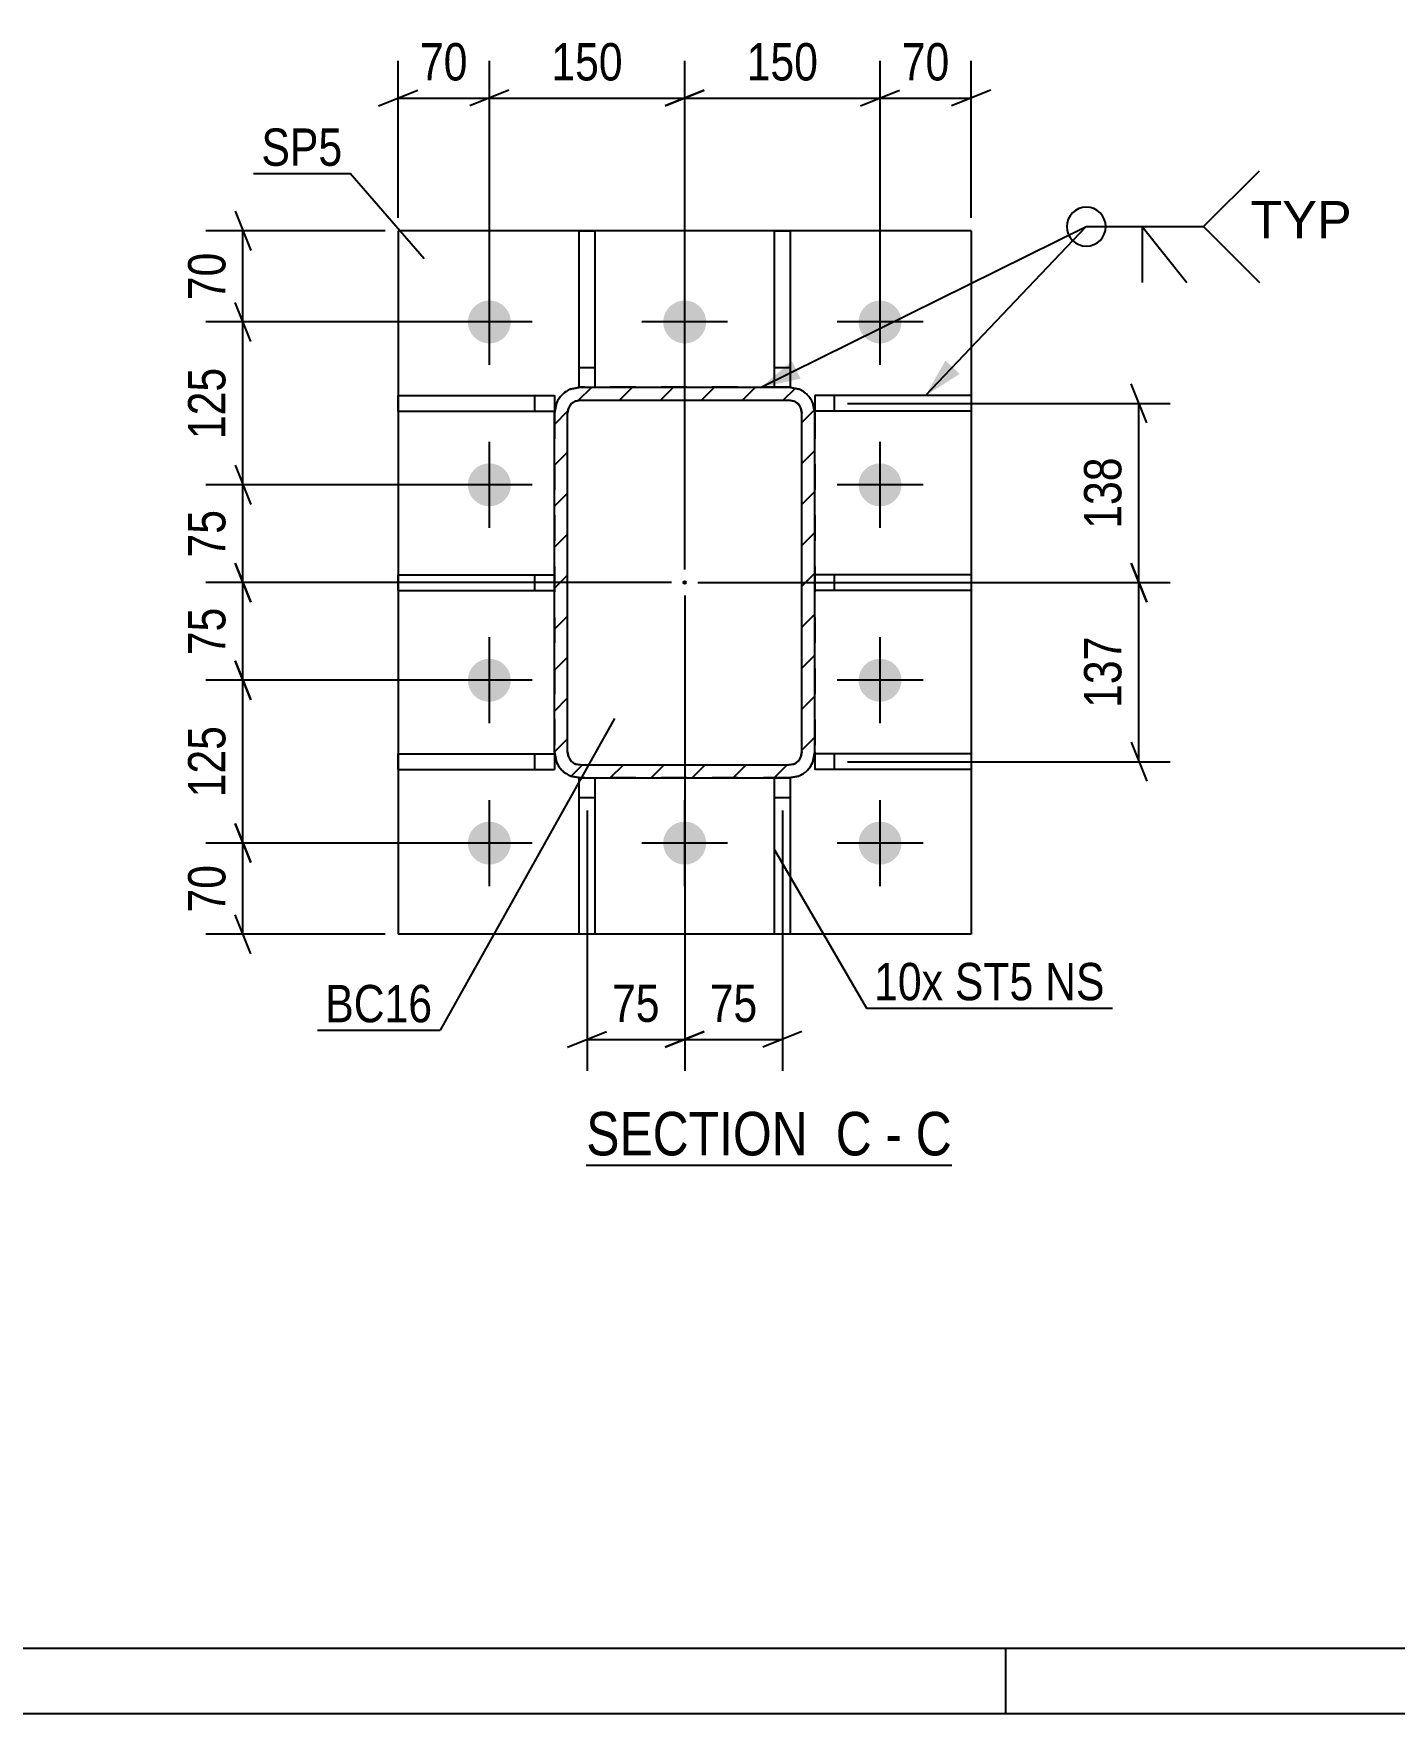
# Model space of a CAD drawing. Header units: millimetres. Extents: x 0 to 841, y 0 to 594.
# Drawn here: x 136.3 to 240.8, y 0 to 128.9 of the extents above; entities that cross this region are included whole.
import ezdxf

# ---------------------------------------------------------------- set-up
doc = ezdxf.new("R2010")
doc.units = ezdxf.units.MM
doc.linetypes.add('DXK_LINE_DOT2', pattern=[3.9198, 1.9599, -1.9599])
doc.linetypes.add('DXK_LINE_DOT3', pattern=[5.9187, 2.979, -0.9799, 0.9799, -0.9799])
doc.styles.add('Arial', font='arial.ttf', dxfattribs={"height": 0.2})
doc.styles.add('Arial Narrow', font='ARIALN.TTF', dxfattribs={"height": 0.2})

# ---------------------------------------------------------------- blocks, each defined once
blk = doc.blocks.new('Unknown-284869603-1134')
at = {"color": 5, "linetype": 'Continuous'}
for p, q in [((5, 5), (836, 5)), ((211, 0), (211, 5)), ((0, 0), (841, 0))]:
    blk.add_line(p, q, dxfattribs=at)
blk = doc.blocks.new('Unknown-284869603-13 - 11079')
at = {"color": 6, "linetype": 'Continuous'}
blk.add_line((178.77, 42.08), (206.84, 42.08), dxfattribs=at)
at = {"color": 0, "linetype": 'Continuous'}
for points in [[(196.88, 42.83), (196.88, 46.33), (178.77, 46.33), (178.77, 42.83)], [(200.69, 42.83), (200.69, 46.33), (197.93, 46.33), (197.93, 42.83)], [(203.02, 42.83), (203.02, 46.33), (201.74, 46.33), (201.74, 42.83)], [(206.84, 42.83), (206.84, 46.33), (204.07, 46.33), (204.07, 42.83)]]:
    blk.add_wipeout(points, dxfattribs=at)
at = {"color": 7, "linetype": 'Continuous', "style": 'Arial Narrow'}
for s, p in [('SECTION ', (178.77, 42.83)), ('C', (197.93, 42.83)), ('C', (204.07, 42.83)), ('-', (201.74, 42.83))]:
    blk.add_text(s, height=3.34, dxfattribs=at).set_placement(p)
blk = doc.blocks.new('Part-284869603-11124 - 11079')
at = {"color": 2, "linetype": 'Continuous'}
for p, q in [((193.23, 59.8), (193.23, 71.8)), ((194.33, 71.8), (194.43, 71.8)), ((194.43, 71.8), (194.43, 59.8)), ((194.43, 59.8), (193.23, 59.8))]:
    blk.add_line(p, q, dxfattribs=at)
at = {"color": 7, "linetype": 'DXK_LINE_DOT2'}
for p, q in [((194.43, 71.8), (193.23, 71.8)), ((193.23, 70.3), (194.43, 70.3))]:
    blk.add_line(p, q, dxfattribs=at)
blk = doc.blocks.new('Part-284869603-11129 - 11079')
at = {"color": 2, "linetype": 'Continuous'}
for p, q in [((164.33, 99.95), (164.33, 101.15)), ((164.33, 101.15), (176.33, 101.15)), ((176.33, 101.15), (176.33, 99.95)), ((164.33, 99.95), (176.33, 99.95))]:
    blk.add_line(p, q, dxfattribs=at)
at = {"color": 7, "linetype": 'DXK_LINE_DOT2'}
blk.add_line((174.83, 99.95), (174.83, 101.15), dxfattribs=at)
blk = doc.blocks.new('Part-284869603-11097 - 11079')
at = {"linetype": 'Continuous'}
h = blk.add_hatch(dxfattribs=at)
h.set_pattern_fill('', scale=0.7, style=0, pattern_type=0)
h.set_pattern_definition([(45, (176.3312, 73.7985), (-1.57154, 1.57154), [])])
h.paths.add_polyline_path([(176.33, 99.8), (176.33, 73.8), (176.48, 73.03), (176.92, 72.38), (177.57, 71.95), (178.33, 71.8), (194.33, 71.8), (195.1, 71.95), (195.75, 72.38), (196.18, 73.03), (196.33, 73.8), (196.33, 99.8), (196.18, 100.56), (195.75, 101.21), (195.1, 101.65), (194.33, 101.8), (178.33, 101.8), (177.57, 101.65), (176.92, 101.21), (176.48, 100.56)])
h.paths.add_polyline_path([(177.62, 100.51), (177.95, 100.72), (178.33, 100.8), (194.33, 100.8), (194.71, 100.72), (195.04, 100.51), (195.26, 100.18), (195.33, 99.8), (195.33, 73.8), (195.26, 73.42), (195.04, 73.09), (194.71, 72.87), (194.33, 72.8), (178.33, 72.8), (177.95, 72.87), (177.62, 73.09), (177.41, 73.42), (177.33, 73.8), (177.33, 99.8), (177.41, 100.18)])
blk.add_hatch(color=246, dxfattribs=at).paths.add_polyline_path([(186.33, 86.7, -1), (186.33, 86.9, -1)])
at = {"color": 7, "linetype": 'DXK_LINE_DOT2'}
for p, q in [((177.57, 101.65), (178.33, 101.8)), ((178.33, 100.8), (177.95, 100.72)), ((194.33, 101.8), (178.33, 101.8)), ((178.33, 100.8), (194.33, 100.8)), ((194.33, 101.8), (195.1, 101.65)), ((194.71, 100.72), (194.33, 100.8)), ((176.33, 99.8), (176.48, 100.56)), ((176.33, 99.8), (176.33, 73.8)), ((177.41, 100.18), (177.33, 99.8)), ((177.33, 73.8), (177.33, 99.8)), ((195.33, 99.8), (195.26, 100.18)), ((195.33, 73.8), (195.33, 99.8)), ((196.18, 100.56), (196.33, 99.8)), ((196.33, 99.8), (196.33, 73.8)), ((176.48, 73.03), (176.33, 73.8)), ((177.33, 73.8), (177.41, 73.42)), ((195.26, 73.42), (195.33, 73.8)), ((196.33, 73.8), (196.18, 73.03)), ((177.95, 72.87), (178.33, 72.8)), ((178.33, 72.8), (194.33, 72.8)), ((194.33, 72.8), (194.71, 72.87)), ((178.33, 71.8), (177.57, 71.95)), ((194.33, 71.8), (178.33, 71.8)), ((195.1, 71.95), (194.33, 71.8))]:
    blk.add_line(p, q, dxfattribs=at)
at = {"color": 2, "linetype": 'Continuous'}
for p, q in [((178.33, 101.8), (177.57, 101.65)), ((177.95, 100.72), (178.33, 100.8)), ((178.33, 101.8), (194.33, 101.8)), ((178.33, 100.8), (194.33, 100.8)), ((195.1, 101.65), (194.33, 101.8)), ((194.33, 100.8), (194.71, 100.72)), ((176.48, 100.56), (176.33, 99.8)), ((176.33, 73.8), (176.33, 99.8)), ((177.33, 99.8), (177.41, 100.18)), ((177.33, 73.8), (177.33, 99.8)), ((195.26, 100.18), (195.33, 99.8)), ((195.33, 73.8), (195.33, 99.8)), ((196.33, 99.8), (196.18, 100.56)), ((196.33, 73.8), (196.33, 99.8)), ((176.33, 73.8), (176.48, 73.03)), ((177.41, 73.42), (177.33, 73.8)), ((195.33, 73.8), (195.26, 73.42)), ((196.18, 73.03), (196.33, 73.8)), ((178.33, 72.8), (177.95, 72.87)), ((178.33, 72.8), (194.33, 72.8)), ((194.71, 72.87), (194.33, 72.8)), ((177.57, 71.95), (178.33, 71.8)), ((178.33, 71.8), (194.33, 71.8)), ((194.33, 71.8), (195.1, 71.95))]:
    blk.add_line(p, q, dxfattribs=at)
at = {"color": 7, "linetype": 'DXK_LINE_DOT3'}
blk.add_line((186.33, 86.8), (186.33, 86.8), dxfattribs=at)
at = {"color": 246, "linetype": 'DXK_LINE_DOT2'}
blk.add_line((186.33, 86.8), (186.33, 86.8), dxfattribs=at)
at = {"color": 246, "linetype": 'Continuous'}
blk.add_circle((186.33, 86.8), 0.1, dxfattribs=at)
at = {"color": 7, "linetype": 'DXK_LINE_DOT2'}
for centre, radius, start, end in [((178.33, 99.8), 2, 112.5, 157.5), ((178.33, 99.8), 1, 112.5, 157.5), ((194.33, 99.8), 1, 22.5, 67.5), ((194.33, 99.8), 2, 22.5, 67.5), ((178.33, 73.8), 2, 202.5, 247.5), ((178.33, 73.8), 1, 202.5, 247.5), ((194.33, 73.8), 1, 292.5, 337.5), ((194.33, 73.8), 2, 292.5, 337.5)]:
    blk.add_arc(centre, radius, start, end, dxfattribs=at)
at = {"color": 2, "linetype": 'Continuous'}
for centre, radius, start, end in [((178.33, 99.8), 2, 112.5, 157.5), ((178.33, 99.8), 1, 112.5, 157.5), ((194.33, 99.8), 1, 22.5, 67.5), ((194.33, 99.8), 2, 22.5, 67.5), ((178.33, 73.8), 2, 202.5, 247.5), ((178.33, 73.8), 1, 202.5, 247.5), ((194.33, 73.8), 1, 292.5, 337.5), ((194.33, 73.8), 2, 292.5, 337.5)]:
    blk.add_arc(centre, radius, start, end, dxfattribs=at)
blk = doc.blocks.new('Part-284869603-11125 - 11079')
at = {"color": 2, "linetype": 'Continuous'}
for p, q in [((178.23, 71.8), (178.33, 71.8)), ((178.23, 59.8), (178.23, 71.8)), ((179.43, 71.8), (179.43, 59.8)), ((179.43, 59.8), (178.23, 59.8))]:
    blk.add_line(p, q, dxfattribs=at)
at = {"color": 7, "linetype": 'DXK_LINE_DOT2'}
for p, q in [((178.23, 71.8), (179.43, 71.8)), ((178.23, 70.3), (179.43, 70.3))]:
    blk.add_line(p, q, dxfattribs=at)
blk = doc.blocks.new('Part-284869603-11101 - 11079')
at = {"color": 2, "linetype": 'Continuous'}
for p, q in [((164.33, 113.8), (164.33, 59.8)), ((208.33, 113.8), (164.33, 113.8)), ((208.33, 113.8), (208.33, 59.8)), ((208.33, 59.8), (164.33, 59.8))]:
    blk.add_line(p, q, dxfattribs=at)
blk = doc.blocks.new('Part-284869603-11126 - 11079')
at = {"color": 2, "linetype": 'Continuous'}
for p, q in [((193.23, 101.8), (193.23, 113.8)), ((193.23, 113.8), (194.43, 113.8)), ((194.43, 113.8), (194.43, 101.8)), ((194.43, 101.8), (194.33, 101.8))]:
    blk.add_line(p, q, dxfattribs=at)
at = {"color": 7, "linetype": 'DXK_LINE_DOT2'}
for p, q in [((193.23, 103.3), (194.43, 103.3)), ((194.33, 101.8), (193.23, 101.8))]:
    blk.add_line(p, q, dxfattribs=at)
blk = doc.blocks.new('Part-284869603-11127 - 11079')
at = {"color": 2, "linetype": 'Continuous'}
for p, q in [((178.23, 101.8), (178.23, 113.8)), ((178.23, 113.8), (179.43, 113.8)), ((179.43, 113.8), (179.43, 101.8)), ((178.23, 101.8), (178.33, 101.8))]:
    blk.add_line(p, q, dxfattribs=at)
at = {"color": 7, "linetype": 'DXK_LINE_DOT2'}
for p, q in [((178.23, 103.3), (179.43, 103.3)), ((178.33, 101.8), (179.43, 101.8))]:
    blk.add_line(p, q, dxfattribs=at)
blk = doc.blocks.new('Part-284869603-11128 - 11079')
at = {"color": 2, "linetype": 'Continuous'}
for p, q in [((164.33, 86.2), (164.33, 87.4)), ((164.33, 87.4), (176.33, 87.4)), ((164.33, 86.2), (176.33, 86.2))]:
    blk.add_line(p, q, dxfattribs=at)
at = {"color": 7, "linetype": 'DXK_LINE_DOT2'}
for p, q in [((174.83, 86.2), (174.83, 87.4)), ((176.33, 87.4), (176.33, 86.2))]:
    blk.add_line(p, q, dxfattribs=at)
blk = doc.blocks.new('Part-284869603-11130 - 11079')
at = {"color": 2, "linetype": 'Continuous'}
for p, q in [((164.33, 72.45), (164.33, 73.65)), ((164.33, 73.65), (176.33, 73.65)), ((176.33, 73.65), (176.33, 72.45)), ((164.33, 72.45), (176.33, 72.45))]:
    blk.add_line(p, q, dxfattribs=at)
at = {"color": 7, "linetype": 'DXK_LINE_DOT2'}
blk.add_line((174.83, 72.45), (174.83, 73.65), dxfattribs=at)
blk = doc.blocks.new('Part-284869603-11131 - 11079')
at = {"color": 2, "linetype": 'Continuous'}
for p, q in [((208.33, 87.4), (196.33, 87.4)), ((208.33, 87.4), (208.33, 86.2)), ((208.33, 86.2), (196.33, 86.2))]:
    blk.add_line(p, q, dxfattribs=at)
at = {"color": 7, "linetype": 'DXK_LINE_DOT2'}
for p, q in [((196.33, 87.4), (196.33, 86.2)), ((197.83, 86.2), (197.83, 87.4))]:
    blk.add_line(p, q, dxfattribs=at)
blk = doc.blocks.new('Part-284869603-11132 - 11079')
at = {"color": 2, "linetype": 'Continuous'}
for p, q in [((208.33, 101.15), (196.33, 101.15)), ((196.33, 101.15), (196.33, 99.95)), ((208.33, 101.15), (208.33, 99.95)), ((208.33, 99.95), (196.33, 99.95))]:
    blk.add_line(p, q, dxfattribs=at)
at = {"color": 7, "linetype": 'DXK_LINE_DOT2'}
blk.add_line((197.83, 99.95), (197.83, 101.15), dxfattribs=at)
blk = doc.blocks.new('Part-284869603-11133 - 11079')
at = {"color": 2, "linetype": 'Continuous'}
for p, q in [((208.33, 73.65), (196.33, 73.65)), ((196.33, 73.65), (196.33, 72.45)), ((208.33, 73.65), (208.33, 72.45)), ((208.33, 72.45), (196.33, 72.45))]:
    blk.add_line(p, q, dxfattribs=at)
at = {"color": 7, "linetype": 'DXK_LINE_DOT2'}
blk.add_line((197.83, 72.45), (197.83, 73.65), dxfattribs=at)
blk = doc.blocks.new('Bolt-284869603-11153 - 11079')
at = {"linetype": 'Continuous'}
for points in [[(169.68, 106.8, -1), (172.98, 106.8, -1)], [(184.68, 106.8, -1), (187.98, 106.8, -1)], [(199.68, 106.8, -1), (202.98, 106.8, -1)], [(169.68, 94.3, -1), (172.98, 94.3, -1)], [(199.68, 94.3, -1), (202.98, 94.3, -1)], [(169.68, 79.3, -1), (172.98, 79.3, -1)], [(199.68, 79.3, -1), (202.98, 79.3, -1)], [(169.68, 66.8, -1), (172.98, 66.8, -1)], [(184.68, 66.8, -1), (187.98, 66.8, -1)], [(199.68, 66.8, -1), (202.98, 66.8, -1)]]:
    blk.add_hatch(color=1, dxfattribs=at).paths.add_polyline_path(points)
at = {"color": 1, "linetype": 'Continuous'}
for p, q in [((171.33, 103.5), (171.33, 110.1)), ((186.33, 103.5), (186.33, 110.1)), ((201.33, 103.5), (201.33, 110.1)), ((174.63, 106.8), (168.03, 106.8)), ((189.63, 106.8), (183.03, 106.8)), ((204.63, 106.8), (198.03, 106.8)), ((171.33, 91), (171.33, 97.6)), ((201.33, 91), (201.33, 97.6)), ((174.63, 94.3), (168.03, 94.3)), ((204.63, 94.3), (198.03, 94.3)), ((171.33, 76), (171.33, 82.6)), ((201.33, 76), (201.33, 82.6)), ((174.63, 79.3), (168.03, 79.3)), ((204.63, 79.3), (198.03, 79.3)), ((171.33, 63.5), (171.33, 70.1)), ((186.33, 63.5), (186.33, 70.1)), ((201.33, 63.5), (201.33, 70.1)), ((174.63, 66.8), (168.03, 66.8)), ((189.63, 66.8), (183.03, 66.8)), ((204.63, 66.8), (198.03, 66.8))]:
    blk.add_line(p, q, dxfattribs=at)
blk = doc.blocks.new('StraightDimension-284869603-18349 - 11079')
at = {"color": 7, "linetype": 'Continuous'}
for p, q in [((151.81, 115.3), (153.01, 112.3)), ((163.33, 113.8), (149.56, 113.8)), ((152.41, 106.8), (152.41, 113.8)), ((153.01, 105.3), (151.81, 108.3)), ((170.33, 106.8), (149.56, 106.8))]:
    blk.add_line(p, q, dxfattribs=at)
at = {"color": 0}
blk.add_wipeout([(151.66, 112.73), (147.46, 112.73), (147.46, 107.87), (151.66, 107.87)], dxfattribs=at)
at = {"color": 3, "style": 'Arial Narrow'}
blk.add_text('70', height=2.863, rotation=90.0002, dxfattribs=at).set_placement((151.06, 108.47))
blk = doc.blocks.new('StraightDimension-284869603-18350 - 11079')
at = {"color": 7, "linetype": 'Continuous'}
for p, q in [((153.01, 105.3), (151.81, 108.3)), ((170.33, 106.8), (149.56, 106.8)), ((152.41, 94.3), (152.41, 106.8)), ((151.81, 95.8), (153.01, 92.8)), ((170.33, 94.3), (149.56, 94.3))]:
    blk.add_line(p, q, dxfattribs=at)
at = {"color": 0}
blk.add_wipeout([(151.66, 103.89), (147.46, 103.89), (147.46, 97.21), (151.66, 97.21)], dxfattribs=at)
at = {"color": 3, "style": 'Arial Narrow'}
blk.add_text('125', height=2.863, rotation=90.0002, dxfattribs=at).set_placement((151.06, 97.81))
blk = doc.blocks.new('StraightDimension-284869603-13341 - 11079')
at = {"color": 7, "linetype": 'Continuous'}
for p, q in [((201.33, 107.8), (201.33, 126.84)), ((208.33, 114.8), (208.33, 126.84)), ((199.83, 123.39), (202.83, 124.59)), ((201.33, 123.99), (208.33, 123.99)), ((209.83, 124.59), (206.83, 123.39))]:
    blk.add_line(p, q, dxfattribs=at)
at = {"color": 0}
blk.add_wipeout([(207.26, 124.74), (207.26, 128.94), (202.4, 128.94), (202.4, 124.74)], dxfattribs=at)
at = {"color": 3, "style": 'Arial Narrow'}
blk.add_text('70', height=2.863, dxfattribs=at).set_placement((203, 125.34))
blk = doc.blocks.new('StraightDimension-284869603-13342 - 11079')
at = {"color": 7, "linetype": 'Continuous'}
for p, q in [((186.33, 87.8), (186.33, 126.84)), ((201.33, 107.8), (201.33, 126.84)), ((187.83, 124.59), (184.83, 123.39)), ((186.33, 123.99), (201.33, 123.99)), ((199.83, 123.39), (202.83, 124.59))]:
    blk.add_line(p, q, dxfattribs=at)
at = {"color": 0}
blk.add_wipeout([(197.17, 124.74), (197.17, 128.94), (190.49, 128.94), (190.49, 124.74)], dxfattribs=at)
at = {"color": 3, "style": 'Arial Narrow'}
blk.add_text('150', height=2.863, dxfattribs=at).set_placement((191.09, 125.34))
blk = doc.blocks.new('StraightDimension-284869603-13471 - 11079')
at = {"color": 7, "linetype": 'Continuous'}
for p, q in [((221.81, 99.05), (220.61, 102.05)), ((198.83, 100.55), (223.61, 100.55)), ((221.21, 86.8), (221.21, 100.55)), ((220.61, 88.3), (221.81, 85.3)), ((187.33, 86.8), (223.61, 86.8))]:
    blk.add_line(p, q, dxfattribs=at)
at = {"color": 0}
blk.add_wipeout([(220.46, 97.02), (216.26, 97.02), (216.26, 90.33), (220.46, 90.33)], dxfattribs=at)
at = {"color": 3, "style": 'Arial Narrow'}
blk.add_text('138', height=2.863, rotation=90.0002, dxfattribs=at).set_placement((219.86, 90.93))
blk = doc.blocks.new('StraightDimension-284869603-13343 - 11079')
at = {"color": 7, "linetype": 'Continuous'}
for p, q in [((171.33, 107.8), (171.33, 126.84)), ((186.33, 87.8), (186.33, 126.84)), ((172.83, 124.59), (169.83, 123.39)), ((171.33, 123.99), (186.33, 123.99)), ((184.83, 123.39), (187.83, 124.59))]:
    blk.add_line(p, q, dxfattribs=at)
at = {"color": 0}
blk.add_wipeout([(182.17, 124.74), (182.17, 128.94), (175.49, 128.94), (175.49, 124.74)], dxfattribs=at)
at = {"color": 3, "style": 'Arial Narrow'}
blk.add_text('150', height=2.863, dxfattribs=at).set_placement((176.09, 125.34))
blk = doc.blocks.new('StraightDimension-284869603-13472 - 11079')
at = {"color": 7, "linetype": 'Continuous'}
for p, q in [((221.81, 85.3), (220.61, 88.3)), ((187.33, 86.8), (223.61, 86.8)), ((221.21, 73.05), (221.21, 86.8)), ((220.61, 74.55), (221.81, 71.55)), ((198.83, 73.05), (223.61, 73.05))]:
    blk.add_line(p, q, dxfattribs=at)
at = {"color": 0}
blk.add_wipeout([(220.46, 83.27), (216.26, 83.27), (216.26, 76.58), (220.46, 76.58)], dxfattribs=at)
at = {"color": 3, "style": 'Arial Narrow'}
blk.add_text('137', height=2.863, rotation=90.0002, dxfattribs=at).set_placement((219.86, 77.18))
blk = doc.blocks.new('StraightDimension-284869603-13344 - 11079')
at = {"color": 7, "linetype": 'Continuous'}
for p, q in [((164.33, 114.8), (164.33, 126.84)), ((171.33, 107.8), (171.33, 126.84)), ((162.83, 123.39), (165.83, 124.59)), ((164.33, 123.99), (171.33, 123.99)), ((172.83, 124.59), (169.83, 123.39))]:
    blk.add_line(p, q, dxfattribs=at)
at = {"color": 0}
blk.add_wipeout([(170.26, 124.74), (170.26, 128.94), (165.4, 128.94), (165.4, 124.74)], dxfattribs=at)
at = {"color": 3, "style": 'Arial Narrow'}
blk.add_text('70', height=2.863, dxfattribs=at).set_placement((166, 125.34))
blk = doc.blocks.new('StraightDimension-284869603-13455 - 11079')
at = {"color": 7, "linetype": 'Continuous'}
for p, q in [((186.33, 85.8), (186.33, 49.33)), ((193.83, 69.3), (193.83, 49.33)), ((184.83, 51.13), (187.83, 52.33)), ((186.33, 51.73), (193.83, 51.73)), ((195.33, 52.33), (192.33, 51.13))]:
    blk.add_line(p, q, dxfattribs=at)
at = {"color": 0}
blk.add_wipeout([(192.51, 52.48), (192.51, 56.68), (187.65, 56.68), (187.65, 52.48)], dxfattribs=at)
at = {"color": 3, "style": 'Arial Narrow'}
blk.add_text('75', height=2.863, dxfattribs=at).set_placement((188.25, 53.08))
blk = doc.blocks.new('StraightDimension-284869603-18353 - 11079')
at = {"color": 7, "linetype": 'Continuous'}
for p, q in [((151.81, 80.8), (153.01, 77.8)), ((170.33, 79.3), (149.56, 79.3)), ((152.41, 66.8), (152.41, 79.3)), ((153.01, 65.3), (151.81, 68.3)), ((170.33, 66.8), (149.56, 66.8))]:
    blk.add_line(p, q, dxfattribs=at)
at = {"color": 0}
blk.add_wipeout([(151.66, 76.39), (147.46, 76.39), (147.46, 69.71), (151.66, 69.71)], dxfattribs=at)
at = {"color": 3, "style": 'Arial Narrow'}
blk.add_text('125', height=2.863, rotation=90.0002, dxfattribs=at).set_placement((151.06, 70.31))
blk = doc.blocks.new('StraightDimension-284869603-13456 - 11079')
at = {"color": 7, "linetype": 'Continuous'}
for p, q in [((186.33, 85.8), (186.33, 49.33)), ((178.83, 69.3), (178.83, 49.33)), ((177.33, 51.13), (180.33, 52.33)), ((178.83, 51.73), (186.33, 51.73)), ((187.83, 52.33), (184.83, 51.13))]:
    blk.add_line(p, q, dxfattribs=at)
at = {"color": 0}
blk.add_wipeout([(185.01, 52.48), (185.01, 56.68), (180.15, 56.68), (180.15, 52.48)], dxfattribs=at)
at = {"color": 3, "style": 'Arial Narrow'}
blk.add_text('75', height=2.863, dxfattribs=at).set_placement((180.75, 53.08))
blk = doc.blocks.new('StraightDimension-284869603-18351 - 11079')
at = {"color": 7, "linetype": 'Continuous'}
for p, q in [((151.81, 95.8), (153.01, 92.8)), ((170.33, 94.3), (149.56, 94.3)), ((152.41, 86.8), (152.41, 94.3)), ((153.01, 85.3), (151.81, 88.3)), ((185.33, 86.8), (149.56, 86.8))]:
    blk.add_line(p, q, dxfattribs=at)
at = {"color": 0}
blk.add_wipeout([(151.66, 92.98), (147.46, 92.98), (147.46, 88.12), (151.66, 88.12)], dxfattribs=at)
at = {"color": 3, "style": 'Arial Narrow'}
blk.add_text('75', height=2.863, rotation=90.0002, dxfattribs=at).set_placement((151.06, 88.72))
blk = doc.blocks.new('StraightDimension-284869603-18352 - 11079')
at = {"color": 7, "linetype": 'Continuous'}
for p, q in [((151.81, 88.3), (153.01, 85.3)), ((185.33, 86.8), (149.56, 86.8)), ((152.41, 79.3), (152.41, 86.8)), ((153.01, 77.8), (151.81, 80.8)), ((170.33, 79.3), (149.56, 79.3))]:
    blk.add_line(p, q, dxfattribs=at)
at = {"color": 0}
blk.add_wipeout([(151.66, 85.48), (147.46, 85.48), (147.46, 80.62), (151.66, 80.62)], dxfattribs=at)
at = {"color": 3, "style": 'Arial Narrow'}
blk.add_text('75', height=2.863, rotation=90.0002, dxfattribs=at).set_placement((151.06, 81.22))
blk = doc.blocks.new('StraightDimension-284869603-18354 - 11079')
at = {"color": 7, "linetype": 'Continuous'}
for p, q in [((151.81, 68.3), (153.01, 65.3)), ((170.33, 66.8), (149.56, 66.8)), ((152.41, 59.8), (152.41, 66.8)), ((153.01, 58.3), (151.81, 61.3)), ((163.33, 59.8), (149.56, 59.8))]:
    blk.add_line(p, q, dxfattribs=at)
at = {"color": 0}
blk.add_wipeout([(151.66, 65.73), (147.46, 65.73), (147.46, 60.87), (151.66, 60.87)], dxfattribs=at)
at = {"color": 3, "style": 'Arial Narrow'}
blk.add_text('70', height=2.863, rotation=90.0002, dxfattribs=at).set_placement((151.06, 61.47))
blk = doc.blocks.new('MarkSet-284869603-13305 - 11079')
at = {"color": 0}
for points in [[(206.18, 54.74), (206.18, 57.74), (200.88, 57.74), (200.88, 54.74)], [(213.11, 54.74), (213.11, 57.74), (207.08, 57.74), (207.08, 54.74)], [(218.57, 54.74), (218.57, 57.74), (214.01, 57.74), (214.01, 54.74)]]:
    blk.add_wipeout(points, dxfattribs=at)
for points in [[(206.18, 54.74), (206.18, 57.74), (200.88, 57.74), (200.88, 54.74)], [(213.11, 54.74), (213.11, 57.74), (207.08, 57.74), (207.08, 54.74)], [(218.57, 54.74), (218.57, 57.74), (214.01, 57.74), (214.01, 54.74)]]:
    blk.add_wipeout(points, dxfattribs=at)
at = {"color": 30, "linetype": 'Continuous'}
for p, q in [((193.23, 66.29), (200.28, 54.14)), ((200.28, 54.14), (219.17, 54.14))]:
    blk.add_line(p, q, dxfattribs=at)
at = {"color": 3, "style": 'Arial Narrow'}
for s, p in [('10x', (200.88, 54.74)), ('ST5', (207.08, 54.74)), ('NS', (214.01, 54.74))]:
    blk.add_text(s, height=2.863, dxfattribs=at).set_placement(p)
blk = doc.blocks.new('Mark-284869603-13322 - 11079')
at = {"color": 0}
blk.add_wipeout([(166.95, 53.05), (166.95, 56.05), (158.73, 56.05), (158.73, 53.05)], dxfattribs=at)
blk.add_wipeout([(166.95, 53.05), (166.95, 56.05), (158.73, 56.05), (158.73, 53.05)], dxfattribs=at)
at = {"color": 30, "linetype": 'Continuous'}
for p in [(180.93, 76.36), (158.13, 52.45)]:
    blk.add_line(p, (167.55, 52.45), dxfattribs=at)
at = {"color": 3, "style": 'Arial Narrow'}
blk.add_text('BC16', height=2.863, dxfattribs=at).set_placement((158.73, 53.05))
blk = doc.blocks.new('Mark-284869603-13325 - 11079')
at = {"color": 0}
blk.add_wipeout([(160.04, 118.79), (160.04, 121.79), (153.83, 121.79), (153.83, 118.79)], dxfattribs=at)
blk.add_wipeout([(160.04, 118.79), (160.04, 121.79), (153.83, 121.79), (153.83, 118.79)], dxfattribs=at)
at = {"color": 30, "linetype": 'Continuous'}
for p in [(153.23, 118.19), (166.32, 111.64)]:
    blk.add_line(p, (160.64, 118.19), dxfattribs=at)
at = {"color": 3, "style": 'Arial Narrow'}
blk.add_text('SP5', height=2.863, dxfattribs=at).set_placement((153.83, 118.79))
blk = doc.blocks.new('WeldMark-284869603-13504 - 11079')
at = {"linetype": 'Continuous'}
for points in [[(195.24, 102.45), (192.21, 101.8), (194.57, 103.8)], [(207.44, 102.81), (204.83, 101.15), (206.35, 103.84)]]:
    blk.add_hatch(color=30, dxfattribs=at).paths.add_polyline_path(points)
at = {"color": 30, "linetype": 'Continuous'}
for p, q in [((192.21, 101.8), (217.17, 114.12)), ((204.83, 101.15), (217.17, 114.12)), ((217.17, 114.12), (226.17, 114.12))]:
    blk.add_line(p, q, dxfattribs=at)
at = {"color": 3, "linetype": 'Continuous'}
for q in [(224.88, 109.84), (221.46, 109.84)]:
    blk.add_line((221.46, 114.12), q, dxfattribs=at)
for start, end in [(90, 270), (270, 90)]:
    blk.add_arc((217.17, 114.12), 1.5, start, end, dxfattribs=at)
at = {"color": 0, "linetype": 'Continuous'}
blk.add_wipeout([(237.55, 113.22), (237.55, 116.22), (229.77, 116.22), (229.77, 113.22)], dxfattribs=at)
blk.add_wipeout([(237.55, 113.22), (237.55, 116.22), (229.77, 116.22), (229.77, 113.22)], dxfattribs=at)
at = {"color": 3, "linetype": 'Continuous'}
for q in [(230.46, 118.41), (230.46, 109.84)]:
    blk.add_line((226.17, 114.12), q, dxfattribs=at)
at = {"color": 3, "linetype": 'Continuous', "style": 'Arial'}
blk.add_text('TYP', height=2.865, dxfattribs=at).set_placement((229.77, 113.22))

msp = doc.modelspace()

# ---------------------------------------------------------------- block references
for name in ['Unknown-284869603-1134', 'Part-284869603-11101 - 11079', 'Part-284869603-11127 - 11079', 'Part-284869603-11126 - 11079', 'Bolt-284869603-11153 - 11079', 'Part-284869603-11129 - 11079', 'Part-284869603-11097 - 11079', 'Part-284869603-11132 - 11079', 'Part-284869603-11128 - 11079', 'Part-284869603-11131 - 11079', 'Part-284869603-11130 - 11079', 'Part-284869603-11133 - 11079', 'Part-284869603-11125 - 11079', 'Part-284869603-11124 - 11079']:
    msp.add_blockref(name, (0, 0))

# ---------------------------------------------------------------- next in the draw order: block references
for name in ['StraightDimension-284869603-13341 - 11079', 'StraightDimension-284869603-18349 - 11079', 'StraightDimension-284869603-18353 - 11079', 'Unknown-284869603-13 - 11079']:
    msp.add_blockref(name, (0, 0))

# ---------------------------------------------------------------- next in the draw order: block references
for name in ['StraightDimension-284869603-13342 - 11079', 'StraightDimension-284869603-18350 - 11079', 'StraightDimension-284869603-18354 - 11079']:
    msp.add_blockref(name, (0, 0))

# ---------------------------------------------------------------- next in the draw order: block references
msp.add_blockref('StraightDimension-284869603-13471 - 11079', (0, 0))

# ---------------------------------------------------------------- next in the draw order: block references
for name in ['StraightDimension-284869603-13343 - 11079', 'WeldMark-284869603-13504 - 11079']:
    msp.add_blockref(name, (0, 0))

# ---------------------------------------------------------------- next in the draw order: block references
for name in ['StraightDimension-284869603-13344 - 11079', 'StraightDimension-284869603-13472 - 11079']:
    msp.add_blockref(name, (0, 0))

# ---------------------------------------------------------------- next in the draw order: block references
for name in ['Mark-284869603-13325 - 11079', 'StraightDimension-284869603-13455 - 11079']:
    msp.add_blockref(name, (0, 0))

# ---------------------------------------------------------------- next in the draw order: block references
for name in ['StraightDimension-284869603-13456 - 11079', 'MarkSet-284869603-13305 - 11079']:
    msp.add_blockref(name, (0, 0))

# ---------------------------------------------------------------- next in the draw order: block references
for name in ['StraightDimension-284869603-18351 - 11079', 'Mark-284869603-13322 - 11079']:
    msp.add_blockref(name, (0, 0))

# ---------------------------------------------------------------- next in the draw order: block references
msp.add_blockref('StraightDimension-284869603-18352 - 11079', (0, 0))

doc.saveas('drawing.dxf')
